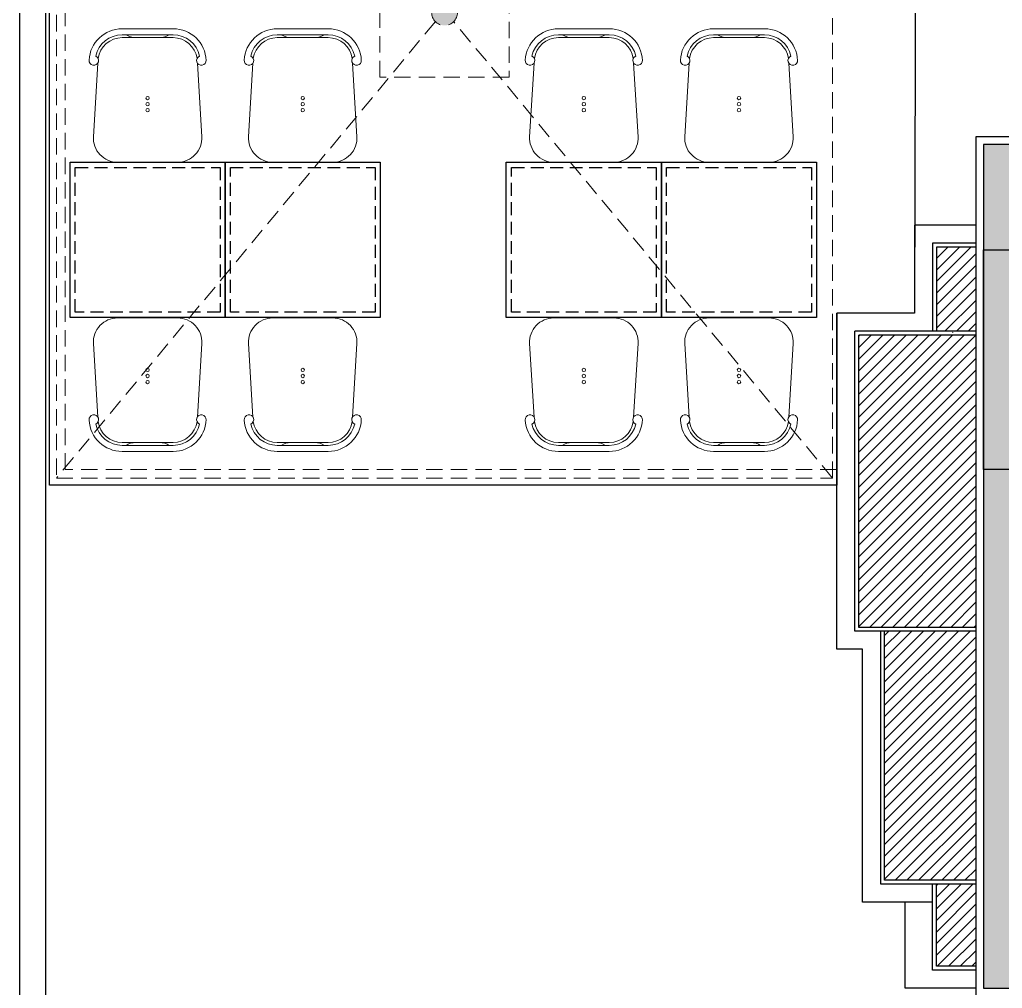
# Model space of a CAD drawing. Header units: millimetres. Extents: x 106699 to 122058, y 158555 to 162844.
# Drawn here: x 119075.2 to 119455.1, y 159569.2 to 159943.8 of the extents above; entities that cross this region are included whole.
import ezdxf

# ---------------------------------------------------------------- set-up
doc = ezdxf.new("R2010")
doc.units = ezdxf.units.MM
doc.linetypes.add('1+1 TİP C$0$1+1 TİP C$0$A BLOK 2+1 TİP A$0$A BLOK 2+1 TİP A$0$A Blok TİP-6 (2+1)$0$HIDDEN', pattern=[9.525, 6.35, -3.175])
doc.linetypes.add('300_Z4_FCD_F03$0$GESTRICHELT', pattern=[0.75, 0.5, -0.25])
for name, color, linetype in [('0-HSL-WLL', 253, 'Continuous'), ('300_Z4_FCD_F03$0$4-FNS-SWF', 13, 'Continuous'), ('300_Z4_STR_F03$0$2-SPS-RCN', 2, 'Continuous'), ('S2000-002 Çizgi', 7, 'Continuous')]:
    doc.layers.add(name, color=color, linetype=linetype)
for name, color, linetype, lineweight in [('300_Z4_STR_F03$0$AUDIT_D_220920114151-103', 251, 'Continuous', 5), ('no3_kutu profil gorunus', 8, 'Continuous', 0), ('no3_sandalye', 240, 'Continuous', 18)]:
    doc.layers.add(name, color=color, linetype=linetype, lineweight=lineweight)
doc.layers.add('area', color=200, linetype='Continuous', plot=False)

# ---------------------------------------------------------------- blocks, each defined once
blk = doc.blocks.new('COLUMN')
at = {"layer": '300_Z4_STR_F03$0$AUDIT_D_220920114151-103', "true_color": 0x303030}
h = blk.add_hatch(color=250, dxfattribs=at)
h.dxf.hatch_style = 1
h.paths.add_polyline_path([(104767.62, 177818.4), (104852.62, 177818.4), (104852.62, 177903.41), (104767.62, 177903.41)])
h.paths.add_polyline_path([(104052.62, 177903.41), (104052.62, 177818.41), (103967.62, 177818.41), (103967.62, 177903.41)])
edge = h.paths.add_edge_path()
edge.add_line((104052.62, 177498.41), (104052.62, 177438.41))
h.paths.add_polyline_path([(103967.62, 177498.41), (104052.62, 177498.41), (104052.62, 177438.41), (103967.62, 177438.41)])
h.paths.add_polyline_path([(104852.62, 177438.41), (104767.62, 177438.41), (104767.62, 177498.41), (104852.62, 177498.41)])
h.paths.add_polyline_path([(104852.62, 177018.41), (104767.62, 177018.41), (104767.62, 177103.41), (104852.62, 177103.41)])
h.paths.add_polyline_path([(103967.62, 176233.41), (103967.62, 176318.41), (104052.62, 176318.41), (104052.62, 176233.41)])
h.paths.add_polyline_path([(103967.62, 177103.41), (104052.62, 177103.41), (104052.62, 177018.41), (103967.62, 177018.41)])
at = {"layer": '300_Z4_STR_F03$0$2-SPS-RCN'}
blk.add_lwpolyline([(104052.62, 177903.41), (104052.62, 177818.41), (103967.62, 177818.41), (103967.62, 177903.41)], close=True, dxfattribs=at)
blk = doc.blocks.new('facade_2')
at = {"layer": '300_Z4_FCD_F03$0$4-FNS-SWF'}
h = blk.add_hatch(dxfattribs=at)
h.set_pattern_fill('ANSI31', color=256, angle=-90)
h.set_pattern_definition([(315, (-72437.2916, 285221.7045), (2.24506403, 2.24506403), [])])
h.paths.add_polyline_path([(103807.4, 177906.68), (103807.4, 177921.91), (103775.65, 177921.91), (103775.65, 177906.68)])
h.paths.add_polyline_path([(103905.16, 177906.68), (103905.16, 177941.91), (103808.9, 177941.91), (103808.9, 177906.68)])
h.paths.add_polyline_path([(104019.66, 177906.68), (104019.66, 177916.91), (104019.66, 177951.91), (103906.66, 177951.91), (103906.66, 177950.91), (103906.66, 177906.68)])
h.paths.add_polyline_path([(104053.7, 177906.68), (104053.7, 177921.91), (104021.16, 177921.91), (104021.16, 177906.68)])
h.paths.add_polyline_path([(104713.88, 177906.68), (104713.88, 177951.91), (104595.41, 177951.91), (104595.41, 177913.91), (104595.41, 177906.68)])
h.paths.add_polyline_path([(104919.38, 177906.68), (104919.38, 178105.42), (104715.38, 178105.42), (104715.38, 177952.91), (104715.38, 177906.68)])
h.paths.add_polyline_path([(104997.73, 177906.68), (104997.73, 177919.91), (105021.24, 177919.91), (105021.24, 177951.91), (104920.88, 177951.91), (104920.88, 177906.68)])
h.paths.add_polyline_path([(105105.74, 177906.68), (105105.74, 177929.91), (105022.74, 177929.91), (105022.74, 177906.68)])
h.paths.add_polyline_path([(105021.24, 177906.68), (105021.24, 177918.41), (104999.23, 177918.41), (104999.23, 177906.68)], flags=17)
h.paths.add_polyline_path([(104593.91, 177906.68), (104593.91, 177920.41), (104560.87, 177920.41), (104560.87, 177906.68)])
h.paths.add_polyline_path([(104342.73, 176233.67), (104342.73, 176258.67), (104201.88, 176258.67), (104201.88, 176233.67)])
h.paths.add_polyline_path([(104337.23, 176219.91), (104337.23, 176230.67), (104306.2, 176230.67), (104306.2, 176219.91)])
for p, q in [((103898.16, 177950.41), (103898.16, 177960.41)), ((103898.16, 177960.41), (104028.16, 177960.41)), ((104028.16, 177930.41), (104028.16, 177960.41)), ((103905.16, 177906.42), (103905.16, 177953.41)), ((103905.16, 177953.41), (104021.16, 177953.41)), ((103906.66, 177950.91), (103906.66, 177951.91)), ((103906.66, 177951.91), (104019.66, 177951.91)), ((103906.66, 177906.42), (103906.66, 177950.91)), ((104019.66, 177916.91), (104019.66, 177951.91)), ((104021.16, 177906.42), (104021.16, 177953.41)), ((103800.4, 177923.41), (103800.4, 177950.41)), ((103800.4, 177950.41), (103898.16, 177950.41)), ((103807.4, 177906.42), (103807.4, 177943.41)), ((103807.4, 177943.41), (103905.16, 177943.41)), ((103808.9, 177906.42), (103808.9, 177941.91)), ((103808.9, 177941.91), (103905.16, 177941.91)), ((103767.15, 177906.41), (103767.15, 177933.91)), ((103767.15, 177933.91), (103800.4, 177933.91)), ((104062.2, 177930.41), (104028.16, 177930.41)), ((104062.2, 177906.42), (104062.2, 177930.41)), ((103774.15, 177906.41), (103774.15, 177923.41)), ((103774.15, 177923.41), (103807.4, 177923.41)), ((103775.65, 177906.41), (103775.65, 177921.91)), ((103775.65, 177921.91), (103807.4, 177921.91)), ((104055.2, 177923.41), (104021.16, 177923.41)), ((104053.7, 177921.91), (104021.16, 177921.91)), ((104053.7, 177906.42), (104053.7, 177921.91)), ((104055.2, 177906.42), (104055.2, 177923.41)), ((104019.66, 177906.42), (104019.66, 177916.91))]:
    blk.add_line(p, q, dxfattribs=at)
blk = doc.blocks.new('gri tolix')
at = {"layer": 'no3_sandalye', "color": 35}
for p, q in [((32456.96, 11388.09), (32476.65, 11388.09)), ((32456.96, 11385.75), (32476.65, 11385.75)), ((32456.96, 11384.63), (32476.65, 11384.63)), ((32447.57, 11374.79), (32445.84, 11346.35)), ((32487.76, 11346.35), (32486.03, 11374.79)), ((32455.17, 11336.49), (32478.43, 11336.49))]:
    blk.add_line(p, q, dxfattribs=at)
for centre in [(32466.8, 11361.26), (32466.8, 11358.92), (32466.8, 11356.59)]:
    blk.add_circle(centre, 0.654, dxfattribs=at)
for centre, radius, start, end in [((32456.96, 11375.28), 12.81, 90, 176.9521), ((32456.96, 11375.28), 10.47, 90, 167.7747), ((32462.33, 11391.88), 7.25, 237.668, 268.4154), ((32471.28, 11391.88), 7.25, 271.5846, 302.332), ((32476.65, 11375.28), 12.81, 2.2784, 90), ((32476.65, 11375.28), 10.47, 12.2253, 90), ((32456.96, 11375.28), 9.35, 90, 172.1616), ((32476.65, 11375.28), 9.35, 7.8384, 90), ((32446.01, 11375.79), 1.85, 174.6737, 67.3294), ((32487.59, 11375.79), 1.85, 112.6706, 5.3263), ((32455.17, 11345.84), 9.35, 176.8779, 270), ((32478.43, 11345.84), 9.35, 270, 3.1221)]:
    blk.add_arc(centre, radius, start, end, dxfattribs=at)
blk = doc.blocks.new('A$Cdd1ad079')
at = {"layer": 'no3_kutu profil gorunus', "linetype": '1+1 TİP C$0$1+1 TİP C$0$A BLOK 2+1 TİP A$0$A BLOK 2+1 TİP A$0$A Blok TİP-6 (2+1)$0$HIDDEN'}
h = blk.add_hatch(color=256, dxfattribs=at)
h.dxf.hatch_style = 1
edge = h.paths.add_edge_path()
edge.add_arc((180, 150), 5, 0, 360)
for p, q in [((176.46, 153.54, -1.11), (0, 300, -1.11)), ((183.54, 153.54, -1.11), (360, 300, -1.11)), ((0, 0, -1.11), (176.46, 146.46, -1.11)), ((360, 0, -1.11), (183.54, 146.46, -1.11))]:
    blk.add_line(p, q, dxfattribs=at)
at = {"layer": 'no3_kutu profil gorunus', "linetype": '1+1 TİP C$0$1+1 TİP C$0$A BLOK 2+1 TİP A$0$A BLOK 2+1 TİP A$0$A Blok TİP-6 (2+1)$0$HIDDEN', "elevation": -1.11}
blk.add_lwpolyline([(360, 0), (360, 300), (0, 300), (0, 0)], close=True, dxfattribs=at)
at = {"layer": 'no3_kutu profil gorunus', "linetype": '1+1 TİP C$0$1+1 TİP C$0$A BLOK 2+1 TİP A$0$A BLOK 2+1 TİP A$0$A Blok TİP-6 (2+1)$0$HIDDEN', "extrusion": (0, 0, -1), "elevation": 1.11}
blk.add_lwpolyline([(-155, 125), (-155, 175), (-205, 175), (-205, 125)], close=True, dxfattribs=at)
at = {"layer": 'no3_kutu profil gorunus', "linetype": '1+1 TİP C$0$1+1 TİP C$0$A BLOK 2+1 TİP A$0$A BLOK 2+1 TİP A$0$A Blok TİP-6 (2+1)$0$HIDDEN'}
blk.add_circle((180, 150, -1.11), 5, dxfattribs=at)

msp = doc.modelspace()

# ---------------------------------------------------------------- hatches: boundary and pattern name
at = {"layer": '0-HSL-WLL', "true_color": 0x7a7a7a}
h = msp.add_hatch(color=8, dxfattribs=at)
h.dxf.hatch_style = 1
h.paths.add_polyline_path([(119472.85, 159895.44), (119447.81, 159895.44), (119447.81, 159867.36), (119447.81, 159854.78), (119472.85, 159854.78)])
h.paths.add_polyline_path([(119472.7, 159769.78), (119447.81, 159769.78), (119447.81, 159569.32), (119472.81, 159569.32)])

# ---------------------------------------------------------------- linework, layer by layer
for points in [[(119075.22, 159211.93), (121955.22, 159211.93), (121955.22, 161281.93), (119075.22, 161281.93)], [(119085.22, 159221.93), (121945.22, 159221.93), (121945.22, 161271.93), (119085.22, 161271.93)]]:
    msp.add_lwpolyline(points, close=True)
at = {"color": 4}
for points in [[(119094.71, 159888.66), (119154.67, 159888.66), (119154.67, 159828.66), (119094.71, 159828.66)], [(119154.67, 159888.66), (119214.64, 159888.66), (119214.64, 159828.66), (119154.67, 159828.66)], [(119263.35, 159888.66), (119323.31, 159888.66), (119323.31, 159828.66), (119263.35, 159828.66)], [(119323.31, 159888.66), (119383.27, 159888.66), (119383.27, 159828.66), (119323.31, 159828.66)]]:
    msp.add_lwpolyline(points, close=True, dxfattribs=at)
at = {"layer": '300_Z4_FCD_F03$0$4-FNS-SWF'}
for p, q in [((119435.8, 159823.13), (119435.8, 159823.11)), ((119435.8, 159822.89), (119435.8, 159822.87)), ((119437.3, 159707.77), (119437.3, 159707.79)), ((119437.3, 159707.53), (119437.3, 159707.55))]:
    msp.add_line(p, q, dxfattribs=at)
at = {"layer": '300_Z4_STR_F03$0$2-SPS-RCN'}
for points in [[(119475.85, 159854.58), (119475.85, 159867.36), (119475.85, 159898.44), (119444.81, 159898.44), (119444.81, 159867.36)], [(119475.85, 159854.78), (119475.85, 159898.44), (119444.81, 159898.44), (119444.81, 159867.36), (119444.81, 159566.32), (119475.81, 159566.32), (119475.7, 159766.78)], [(119472.85, 159854.78), (119472.85, 159895.44), (119447.81, 159895.44), (119447.81, 159867.36), (119447.81, 159569.32), (119472.81, 159569.32), (119472.7, 159769.78)]]:
    msp.add_lwpolyline(points, dxfattribs=at)
at = {"layer": 'area'}
msp.add_lwpolyline([(119391.08, 159763.78), (119086.82, 159763.78), (119086.82, 160515.26), (119237.57, 160515.26), (119237.57, 160509.26), (119391.08, 160509.26), (119391.08, 160389.08), (119422.58, 160389.08), (119421.08, 159830.33), (119391.08, 159830.33), (119391.08, 159763.78)], dxfattribs=at)
at = {"layer": 'no3_kutu profil gorunus'}
msp.add_lwpolyline([(119391.08, 159763.78), (119086.82, 159763.78), (119086.82, 160515.26), (119237.57, 160515.26)], dxfattribs=at)
at = {"layer": 'no3_kutu profil gorunus', "linetype": '1+1 TİP C$0$1+1 TİP C$0$A BLOK 2+1 TİP A$0$A BLOK 2+1 TİP A$0$A Blok TİP-6 (2+1)$0$HIDDEN'}
msp.add_lwpolyline([(119391.08, 159769.78), (119092.82, 159769.78), (119092.82, 160509.26), (119237.57, 160509.26)], dxfattribs=at)
at = {"layer": 'S2000-002 Çizgi', "color": 8, "linetype": '300_Z4_FCD_F03$0$GESTRICHELT', "ltscale": 10, "true_color": 0x7a7a7a}
for points in [[(119096.71, 159886.66), (119152.67, 159886.66), (119152.67, 159830.66), (119096.71, 159830.66)], [(119156.67, 159886.66), (119212.64, 159886.66), (119212.64, 159830.66), (119156.67, 159830.66)], [(119265.35, 159886.66), (119321.31, 159886.66), (119321.31, 159830.66), (119265.35, 159830.66)], [(119325.31, 159886.66), (119381.27, 159886.66), (119381.27, 159830.66), (119325.31, 159830.66)]]:
    msp.add_lwpolyline(points, close=True, dxfattribs=at)

# ---------------------------------------------------------------- block references
at = {"rotation": 90}
for name, p in [('facade_2', (297351.49, 55802.16)), ('COLUMN', (297351.22, 55802.16)), ('A$Cdd1ad079', (119389.47, 159766.54))]:
    msp.add_blockref(name, p, dxfattribs=at)
for p in [(86657.89, 148552.17), (86717.85, 148552.17), (86826.52, 148552.17), (86886.49, 148552.17)]:
    msp.add_blockref('gri tolix', p)
at = {"xscale": -1, "rotation": 180}
for p in [(86657.89, 171164.92), (86717.85, 171164.92), (86826.52, 171164.92), (86886.49, 171164.92)]:
    msp.add_blockref('gri tolix', p, dxfattribs=at)

doc.saveas('drawing.dxf')
